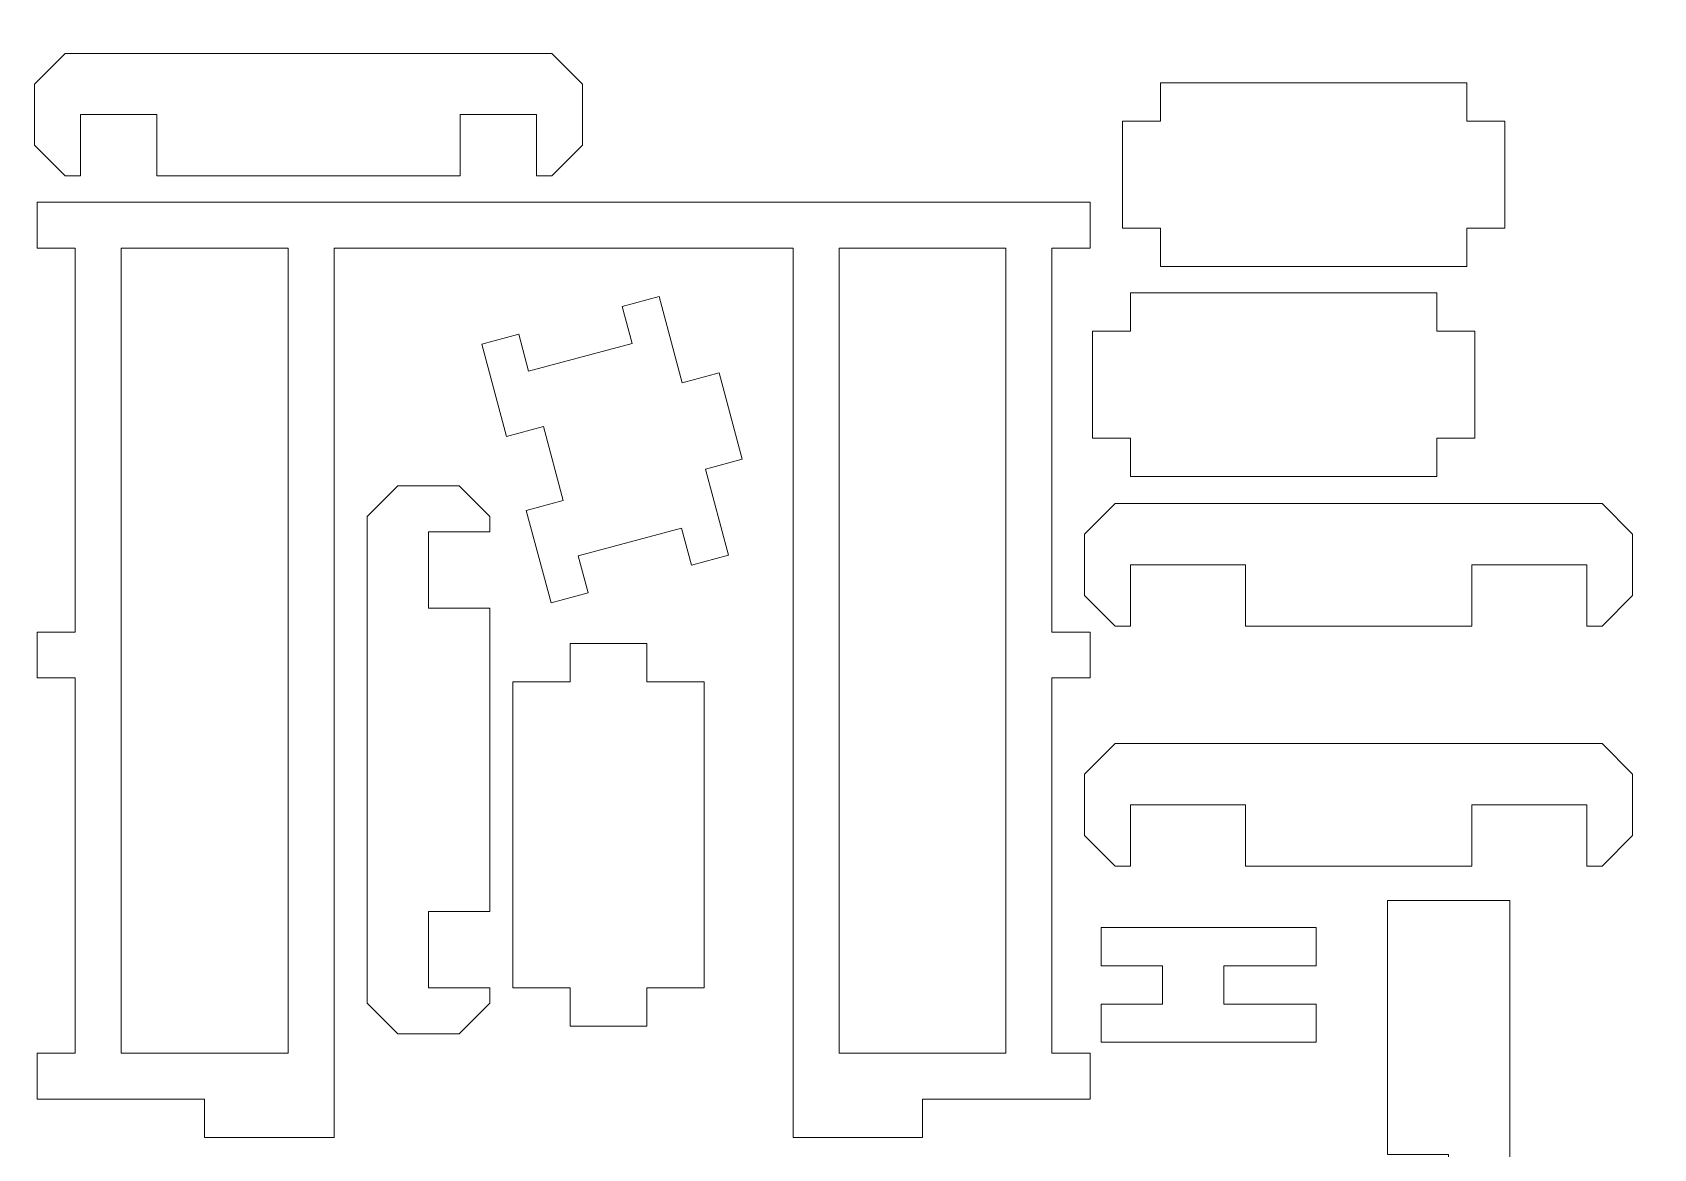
# Model space of a CAD drawing. Header units: centimetres. Extents: x -47.2 to 47.8, y -16.6 to 12.4.
# Drawn here: x 17.84 to 28.65, y -1.6 to 5.84 of the extents above; entities that cross this region are included whole.
import ezdxf

# ---------------------------------------------------------------- set-up
doc = ezdxf.new("R2010")
doc.units = ezdxf.units.CM
doc.header["$MEASUREMENT"] = 0
doc.layers.add('Camada 1', color=7, linetype='Continuous')

msp = doc.modelspace()

# ---------------------------------------------------------------- linework, layer by layer
at = {"layer": 'Camada 1', "color": 6, "lineweight": 9}
msp.add_open_spline([(10.08972, 12.40298), (10.08972, 12.40298), (28.48972, 12.40298), (28.48972, 12.40298), (28.48972, 12.40298), (28.65472, 12.40298), (28.78972, 12.26798), (28.78972, 12.10298), (28.78972, 12.10298), (28.78972, 12.10298), (28.78972, -16.29702), (28.78972, -16.29702), (28.78972, -16.29702), (28.78972, -16.46202), (28.65472, -16.59702), (28.48972, -16.59702), (28.48972, -16.59702), (28.48972, -16.59702), (10.08972, -16.59702), (10.08972, -16.59702), (10.08972, -16.59702), (9.92472, -16.59702), (9.78972, -16.46202), (9.78972, -16.29702), (9.78972, -16.29702), (9.78972, -16.29702), (9.78972, 12.10298), (9.78972, 12.10298), (9.78972, 12.10298), (9.78972, 12.26798), (9.92472, 12.40298), (10.08972, 12.40298)], degree=3, knots=[0, 0, 0, 0, 0.11111111, 0.11111111, 0.11111111, 0.11111111, 0.22222222, 0.22222222, 0.22222222, 0.22222222, 0.33333333, 0.33333333, 0.33333333, 0.33333333, 0.44444444, 0.44444444, 0.44444444, 0.44444444, 0.55555556, 0.55555556, 0.55555556, 0.55555556, 0.66666667, 0.66666667, 0.66666667, 0.66666667, 0.77777778, 0.77777778, 0.77777778, 0.77777778, 1, 1, 1, 1], dxfattribs=at)
at = {"layer": 'Camada 1', "color": 250, "lineweight": 9}
for points, knots in [([(18.16394, 5.29092), (18.16394, 5.29092), (18.67398, 5.29092), (18.67398, 5.29092), (18.67398, 5.29092), (18.67398, 5.29092), (18.67398, 4.88288), (18.67398, 4.88288), (18.67398, 4.88288), (18.67398, 4.88288), (20.69482, 4.88288), (20.69482, 4.88288), (20.69482, 4.88288), (20.69482, 4.88288), (20.69482, 5.29092), (20.69482, 5.29092), (20.69482, 5.29092), (20.69482, 5.29092), (21.20486, 5.29092), (21.20486, 5.29092), (21.20486, 5.29092), (21.20486, 5.29092), (21.20486, 4.88288), (21.20486, 4.88288), (21.20486, 4.88288), (21.20486, 4.88288), (21.30687, 4.88288), (21.30687, 4.88288), (21.30687, 4.88288), (21.30687, 4.88288), (21.51089, 5.0869), (21.51089, 5.0869), (21.51089, 5.0869), (21.51089, 5.0869), (21.51089, 5.49494), (21.51089, 5.49494), (21.51089, 5.49494), (21.51089, 5.49494), (21.30687, 5.69896), (21.30687, 5.69896), (21.30687, 5.69896), (21.30687, 5.69896), (18.06193, 5.69896), (18.06193, 5.69896), (18.06193, 5.69896), (18.06193, 5.69896), (17.85791, 5.49494), (17.85791, 5.49494), (17.85791, 5.49494), (17.85791, 5.49494), (17.85791, 5.0869), (17.85791, 5.0869), (17.85791, 5.0869), (17.85791, 5.0869), (18.06193, 4.88288), (18.06193, 4.88288), (18.06193, 4.88288), (18.06193, 4.88288), (18.16394, 4.88288), (18.16394, 4.88288), (18.16394, 4.88288), (18.16394, 4.88288), (18.16394, 5.29092), (18.16394, 5.29092)], [0, 0, 0, 0, 0.05882353, 0.05882353, 0.05882353, 0.05882353, 0.11764706, 0.11764706, 0.11764706, 0.11764706, 0.17647059, 0.17647059, 0.17647059, 0.17647059, 0.23529412, 0.23529412, 0.23529412, 0.23529412, 0.29411765, 0.29411765, 0.29411765, 0.29411765, 0.35294118, 0.35294118, 0.35294118, 0.35294118, 0.41176471, 0.41176471, 0.41176471, 0.41176471, 0.47058824, 0.47058824, 0.47058824, 0.47058824, 0.52941176, 0.52941176, 0.52941176, 0.52941176, 0.58823529, 0.58823529, 0.58823529, 0.58823529, 0.64705882, 0.64705882, 0.64705882, 0.64705882, 0.70588235, 0.70588235, 0.70588235, 0.70588235, 0.76470588, 0.76470588, 0.76470588, 0.76470588, 0.82352941, 0.82352941, 0.82352941, 0.82352941, 0.88235294, 0.88235294, 0.88235294, 0.88235294, 1, 1, 1, 1]), ([(25.36432, 4.53389), (25.36432, 4.53389), (25.36432, 4.27886), (25.36432, 4.27886), (25.36432, 4.27886), (25.36432, 4.27886), (27.4045, 4.27886), (27.4045, 4.27886), (27.4045, 4.27886), (27.4045, 4.27886), (27.4045, 4.53389), (27.4045, 4.53389), (27.4045, 4.53389), (27.4045, 4.53389), (27.65952, 4.53389), (27.65952, 4.53389), (27.65952, 4.53389), (27.65952, 4.53389), (27.65952, 5.24795), (27.65952, 5.24795), (27.65952, 5.24795), (27.65952, 5.24795), (27.4045, 5.24795), (27.4045, 5.24795), (27.4045, 5.24795), (27.4045, 5.24795), (27.4045, 5.50298), (27.4045, 5.50298), (27.4045, 5.50298), (27.4045, 5.50298), (25.36432, 5.50298), (25.36432, 5.50298), (25.36432, 5.50298), (25.36432, 5.50298), (25.36432, 5.24795), (25.36432, 5.24795), (25.36432, 5.24795), (25.36432, 5.24795), (25.10929, 5.24795), (25.10929, 5.24795), (25.10929, 5.24795), (25.10929, 5.24795), (25.10929, 4.53389), (25.10929, 4.53389), (25.10929, 4.53389), (25.10929, 4.53389), (25.36432, 4.53389), (25.36432, 4.53389)], [0, 0, 0, 0, 0.07692308, 0.07692308, 0.07692308, 0.07692308, 0.15384615, 0.15384615, 0.15384615, 0.15384615, 0.23076923, 0.23076923, 0.23076923, 0.23076923, 0.30769231, 0.30769231, 0.30769231, 0.30769231, 0.38461538, 0.38461538, 0.38461538, 0.38461538, 0.46153846, 0.46153846, 0.46153846, 0.46153846, 0.53846154, 0.53846154, 0.53846154, 0.53846154, 0.61538462, 0.61538462, 0.61538462, 0.61538462, 0.69230769, 0.69230769, 0.69230769, 0.69230769, 0.76923077, 0.76923077, 0.76923077, 0.76923077, 0.84615385, 0.84615385, 0.84615385, 0.84615385, 1, 1, 1, 1]), ([(19.85426, -1.52538), (19.85426, -1.52538), (18.99202, -1.52538), (18.99202, -1.52538), (18.99202, -1.52538), (18.99202, -1.52538), (18.99202, -1.27036), (18.99202, -1.27036), (18.99202, -1.27036), (18.99202, -1.27036), (17.87475, -1.27036), (17.87475, -1.27036), (17.87475, -1.27036), (17.87475, -1.27036), (17.87475, -0.96433), (17.87475, -0.96433), (17.87475, -0.96433), (17.87475, -0.96433), (18.12978, -0.96433), (18.12978, -0.96433), (18.12978, -0.96433), (18.12978, -0.96433), (18.12978, 1.53661), (18.12978, 1.53661), (18.12978, 1.53661), (18.12978, 1.53661), (17.87475, 1.53661), (17.87475, 1.53661), (17.87475, 1.53661), (17.87475, 1.53661), (17.87475, 1.84264), (17.87475, 1.84264), (17.87475, 1.84264), (17.87475, 1.84264), (18.12978, 1.84264), (18.12978, 1.84264), (18.12978, 1.84264), (18.12978, 1.84264), (18.12978, 4.4012), (18.12978, 4.4012), (18.12978, 4.4012), (18.12978, 4.4012), (17.87475, 4.4012), (17.87475, 4.4012), (17.87475, 4.4012), (17.87475, 4.4012), (17.87475, 4.70723), (17.87475, 4.70723), (17.87475, 4.70723), (17.87475, 4.70723), (24.89405, 4.70723), (24.89405, 4.70723), (24.89405, 4.70723), (24.89405, 4.70723), (24.89405, 4.4012), (24.89405, 4.4012), (24.89405, 4.4012), (24.89405, 4.4012), (24.63902, 4.4012), (24.63902, 4.4012), (24.63902, 4.4012), (24.63902, 4.4012), (24.63902, 1.84264), (24.63902, 1.84264), (24.63902, 1.84264), (24.63902, 1.84264), (24.89405, 1.84264), (24.89405, 1.84264), (24.89405, 1.84264), (24.89405, 1.84264), (24.89405, 1.53661), (24.89405, 1.53661), (24.89405, 1.53661), (24.89405, 1.53661), (24.63902, 1.53661), (24.63902, 1.53661), (24.63902, 1.53661), (24.63902, 1.53661), (24.63902, -0.96433), (24.63902, -0.96433), (24.63902, -0.96433), (24.63902, -0.96433), (24.89405, -0.96433), (24.89405, -0.96433), (24.89405, -0.96433), (24.89405, -0.96433), (24.89405, -1.27036), (24.89405, -1.27036), (24.89405, -1.27036), (24.89405, -1.27036), (23.77678, -1.27036), (23.77678, -1.27036), (23.77678, -1.27036), (23.77678, -1.27036), (23.77678, -1.52538), (23.77678, -1.52538), (23.77678, -1.52538), (23.77678, -1.52538), (22.91454, -1.52538), (22.91454, -1.52538), (22.91454, -1.52538), (22.91454, -1.52538), (22.91454, 4.4012), (22.91454, 4.4012), (22.91454, 4.4012), (22.91454, 4.4012), (19.85426, 4.4012), (19.85426, 4.4012), (19.85426, 4.4012), (19.85426, 4.4012), (19.85426, -1.52538), (19.85426, -1.52538)], [0, 0, 0, 0, 0.03448276, 0.03448276, 0.03448276, 0.03448276, 0.06896552, 0.06896552, 0.06896552, 0.06896552, 0.10344828, 0.10344828, 0.10344828, 0.10344828, 0.13793103, 0.13793103, 0.13793103, 0.13793103, 0.17241379, 0.17241379, 0.17241379, 0.17241379, 0.20689655, 0.20689655, 0.20689655, 0.20689655, 0.24137931, 0.24137931, 0.24137931, 0.24137931, 0.27586207, 0.27586207, 0.27586207, 0.27586207, 0.31034483, 0.31034483, 0.31034483, 0.31034483, 0.34482759, 0.34482759, 0.34482759, 0.34482759, 0.37931034, 0.37931034, 0.37931034, 0.37931034, 0.4137931, 0.4137931, 0.4137931, 0.4137931, 0.44827586, 0.44827586, 0.44827586, 0.44827586, 0.48275862, 0.48275862, 0.48275862, 0.48275862, 0.51724138, 0.51724138, 0.51724138, 0.51724138, 0.55172414, 0.55172414, 0.55172414, 0.55172414, 0.5862069, 0.5862069, 0.5862069, 0.5862069, 0.62068966, 0.62068966, 0.62068966, 0.62068966, 0.65517241, 0.65517241, 0.65517241, 0.65517241, 0.68965517, 0.68965517, 0.68965517, 0.68965517, 0.72413793, 0.72413793, 0.72413793, 0.72413793, 0.75862069, 0.75862069, 0.75862069, 0.75862069, 0.79310345, 0.79310345, 0.79310345, 0.79310345, 0.82758621, 0.82758621, 0.82758621, 0.82758621, 0.86206897, 0.86206897, 0.86206897, 0.86206897, 0.89655172, 0.89655172, 0.89655172, 0.89655172, 0.93103448, 0.93103448, 0.93103448, 0.93103448, 1, 1, 1, 1]), ([(22.23712, 2.28816), (22.23712, 2.28816), (22.48346, 2.35416), (22.48346, 2.35416), (22.48346, 2.35416), (22.48346, 2.35416), (22.32944, 2.92895), (22.32944, 2.92895), (22.32944, 2.92895), (22.32944, 2.92895), (22.57577, 2.99495), (22.57577, 2.99495), (22.57577, 2.99495), (22.57577, 2.99495), (22.42176, 3.56973), (22.42176, 3.56973), (22.42176, 3.56973), (22.42176, 3.56973), (22.17543, 3.50372), (22.17543, 3.50372), (22.17543, 3.50372), (22.17543, 3.50372), (22.02142, 4.0785), (22.02142, 4.0785), (22.02142, 4.0785), (22.02142, 4.0785), (21.77508, 4.01249), (21.77508, 4.01249), (21.77508, 4.01249), (21.77508, 4.01249), (21.84109, 3.76616), (21.84109, 3.76616), (21.84109, 3.76616), (21.84109, 3.76616), (21.15136, 3.58135), (21.15136, 3.58135), (21.15136, 3.58135), (21.15136, 3.58135), (21.08535, 3.82768), (21.08535, 3.82768), (21.08535, 3.82768), (21.08535, 3.82768), (20.83901, 3.76167), (20.83901, 3.76167), (20.83901, 3.76167), (20.83901, 3.76167), (21.00402, 3.14585), (21.00402, 3.14585), (21.00402, 3.14585), (21.00402, 3.14585), (21.25036, 3.21185), (21.25036, 3.21185), (21.25036, 3.21185), (21.25036, 3.21185), (21.38237, 2.71918), (21.38237, 2.71918), (21.38237, 2.71918), (21.38237, 2.71918), (21.13603, 2.65317), (21.13603, 2.65317), (21.13603, 2.65317), (21.13603, 2.65317), (21.30105, 2.03734), (21.30105, 2.03734), (21.30105, 2.03734), (21.30105, 2.03734), (21.54739, 2.10335), (21.54739, 2.10335), (21.54739, 2.10335), (21.54739, 2.10335), (21.48138, 2.34969), (21.48138, 2.34969), (21.48138, 2.34969), (21.48138, 2.34969), (22.17111, 2.5345), (22.17111, 2.5345), (22.17111, 2.5345), (22.17111, 2.5345), (22.23712, 2.28816), (22.23712, 2.28816)], [0, 0, 0, 0, 0.04761905, 0.04761905, 0.04761905, 0.04761905, 0.0952381, 0.0952381, 0.0952381, 0.0952381, 0.14285714, 0.14285714, 0.14285714, 0.14285714, 0.19047619, 0.19047619, 0.19047619, 0.19047619, 0.23809524, 0.23809524, 0.23809524, 0.23809524, 0.28571429, 0.28571429, 0.28571429, 0.28571429, 0.33333333, 0.33333333, 0.33333333, 0.33333333, 0.38095238, 0.38095238, 0.38095238, 0.38095238, 0.42857143, 0.42857143, 0.42857143, 0.42857143, 0.47619048, 0.47619048, 0.47619048, 0.47619048, 0.52380952, 0.52380952, 0.52380952, 0.52380952, 0.57142857, 0.57142857, 0.57142857, 0.57142857, 0.61904762, 0.61904762, 0.61904762, 0.61904762, 0.66666667, 0.66666667, 0.66666667, 0.66666667, 0.71428571, 0.71428571, 0.71428571, 0.71428571, 0.76190476, 0.76190476, 0.76190476, 0.76190476, 0.80952381, 0.80952381, 0.80952381, 0.80952381, 0.85714286, 0.85714286, 0.85714286, 0.85714286, 0.9047619, 0.9047619, 0.9047619, 0.9047619, 1, 1, 1, 1]), ([(27.20449, 2.87887), (27.20449, 2.87887), (27.20449, 3.13389), (27.20449, 3.13389), (27.20449, 3.13389), (27.20449, 3.13389), (27.45952, 3.13389), (27.45952, 3.13389), (27.45952, 3.13389), (27.45952, 3.13389), (27.45952, 3.84796), (27.45952, 3.84796), (27.45952, 3.84796), (27.45952, 3.84796), (27.20449, 3.84796), (27.20449, 3.84796), (27.20449, 3.84796), (27.20449, 3.84796), (27.20449, 4.10298), (27.20449, 4.10298), (27.20449, 4.10298), (27.20449, 4.10298), (25.1643, 4.10298), (25.1643, 4.10298), (25.1643, 4.10298), (25.1643, 4.10298), (25.1643, 3.84796), (25.1643, 3.84796), (25.1643, 3.84796), (25.1643, 3.84796), (24.90928, 3.84796), (24.90928, 3.84796), (24.90928, 3.84796), (24.90928, 3.84796), (24.90928, 3.13389), (24.90928, 3.13389), (24.90928, 3.13389), (24.90928, 3.13389), (25.1643, 3.13389), (25.1643, 3.13389), (25.1643, 3.13389), (25.1643, 3.13389), (25.1643, 2.87887), (25.1643, 2.87887), (25.1643, 2.87887), (25.1643, 2.87887), (27.20449, 2.87887), (27.20449, 2.87887)], [0, 0, 0, 0, 0.07692308, 0.07692308, 0.07692308, 0.07692308, 0.15384615, 0.15384615, 0.15384615, 0.15384615, 0.23076923, 0.23076923, 0.23076923, 0.23076923, 0.30769231, 0.30769231, 0.30769231, 0.30769231, 0.38461538, 0.38461538, 0.38461538, 0.38461538, 0.46153846, 0.46153846, 0.46153846, 0.46153846, 0.53846154, 0.53846154, 0.53846154, 0.53846154, 0.61538462, 0.61538462, 0.61538462, 0.61538462, 0.69230769, 0.69230769, 0.69230769, 0.69230769, 0.76923077, 0.76923077, 0.76923077, 0.76923077, 0.84615385, 0.84615385, 0.84615385, 0.84615385, 1, 1, 1, 1]), ([(20.4844, -0.52954), (20.4844, -0.52954), (20.4844, -0.0195), (20.4844, -0.0195), (20.4844, -0.0195), (20.4844, -0.0195), (20.89244, -0.0195), (20.89244, -0.0195), (20.89244, -0.0195), (20.89244, -0.0195), (20.89244, 2.00134), (20.89244, 2.00134), (20.89244, 2.00134), (20.89244, 2.00134), (20.4844, 2.00134), (20.4844, 2.00134), (20.4844, 2.00134), (20.4844, 2.00134), (20.4844, 2.51138), (20.4844, 2.51138), (20.4844, 2.51138), (20.4844, 2.51138), (20.89244, 2.51138), (20.89244, 2.51138), (20.89244, 2.51138), (20.89244, 2.51138), (20.89244, 2.61339), (20.89244, 2.61339), (20.89244, 2.61339), (20.89244, 2.61339), (20.68842, 2.81741), (20.68842, 2.81741), (20.68842, 2.81741), (20.68842, 2.81741), (20.28038, 2.81741), (20.28038, 2.81741), (20.28038, 2.81741), (20.28038, 2.81741), (20.07636, 2.61339), (20.07636, 2.61339), (20.07636, 2.61339), (20.07636, 2.61339), (20.07636, -0.63155), (20.07636, -0.63155), (20.07636, -0.63155), (20.07636, -0.63155), (20.28038, -0.83557), (20.28038, -0.83557), (20.28038, -0.83557), (20.28038, -0.83557), (20.68842, -0.83557), (20.68842, -0.83557), (20.68842, -0.83557), (20.68842, -0.83557), (20.89244, -0.63155), (20.89244, -0.63155), (20.89244, -0.63155), (20.89244, -0.63155), (20.89244, -0.52954), (20.89244, -0.52954), (20.89244, -0.52954), (20.89244, -0.52954), (20.4844, -0.52954), (20.4844, -0.52954)], [0, 0, 0, 0, 0.05882353, 0.05882353, 0.05882353, 0.05882353, 0.11764706, 0.11764706, 0.11764706, 0.11764706, 0.17647059, 0.17647059, 0.17647059, 0.17647059, 0.23529412, 0.23529412, 0.23529412, 0.23529412, 0.29411765, 0.29411765, 0.29411765, 0.29411765, 0.35294118, 0.35294118, 0.35294118, 0.35294118, 0.41176471, 0.41176471, 0.41176471, 0.41176471, 0.47058824, 0.47058824, 0.47058824, 0.47058824, 0.52941176, 0.52941176, 0.52941176, 0.52941176, 0.58823529, 0.58823529, 0.58823529, 0.58823529, 0.64705882, 0.64705882, 0.64705882, 0.64705882, 0.70588235, 0.70588235, 0.70588235, 0.70588235, 0.76470588, 0.76470588, 0.76470588, 0.76470588, 0.82352941, 0.82352941, 0.82352941, 0.82352941, 0.88235294, 0.88235294, 0.88235294, 0.88235294, 1, 1, 1, 1]), ([(25.16394, 2.29093), (25.16394, 2.29093), (25.92901, 2.29093), (25.92901, 2.29093), (25.92901, 2.29093), (25.92901, 2.29093), (25.92901, 1.88289), (25.92901, 1.88289), (25.92901, 1.88289), (25.92901, 1.88289), (27.4398, 1.88289), (27.4398, 1.88289), (27.4398, 1.88289), (27.4398, 1.88289), (27.4398, 2.29093), (27.4398, 2.29093), (27.4398, 2.29093), (27.4398, 2.29093), (28.20486, 2.29093), (28.20486, 2.29093), (28.20486, 2.29093), (28.20486, 2.29093), (28.20486, 1.88289), (28.20486, 1.88289), (28.20486, 1.88289), (28.20486, 1.88289), (28.30687, 1.88289), (28.30687, 1.88289), (28.30687, 1.88289), (28.30687, 1.88289), (28.51089, 2.08691), (28.51089, 2.08691), (28.51089, 2.08691), (28.51089, 2.08691), (28.51089, 2.49495), (28.51089, 2.49495), (28.51089, 2.49495), (28.51089, 2.49495), (28.30687, 2.69896), (28.30687, 2.69896), (28.30687, 2.69896), (28.30687, 2.69896), (25.06193, 2.69896), (25.06193, 2.69896), (25.06193, 2.69896), (25.06193, 2.69896), (24.85791, 2.49495), (24.85791, 2.49495), (24.85791, 2.49495), (24.85791, 2.49495), (24.85791, 2.08691), (24.85791, 2.08691), (24.85791, 2.08691), (24.85791, 2.08691), (25.06193, 1.88289), (25.06193, 1.88289), (25.06193, 1.88289), (25.06193, 1.88289), (25.16394, 1.88289), (25.16394, 1.88289), (25.16394, 1.88289), (25.16394, 1.88289), (25.16394, 2.29093), (25.16394, 2.29093)], [0, 0, 0, 0, 0.05882353, 0.05882353, 0.05882353, 0.05882353, 0.11764706, 0.11764706, 0.11764706, 0.11764706, 0.17647059, 0.17647059, 0.17647059, 0.17647059, 0.23529412, 0.23529412, 0.23529412, 0.23529412, 0.29411765, 0.29411765, 0.29411765, 0.29411765, 0.35294118, 0.35294118, 0.35294118, 0.35294118, 0.41176471, 0.41176471, 0.41176471, 0.41176471, 0.47058824, 0.47058824, 0.47058824, 0.47058824, 0.52941176, 0.52941176, 0.52941176, 0.52941176, 0.58823529, 0.58823529, 0.58823529, 0.58823529, 0.64705882, 0.64705882, 0.64705882, 0.64705882, 0.70588235, 0.70588235, 0.70588235, 0.70588235, 0.76470588, 0.76470588, 0.76470588, 0.76470588, 0.82352941, 0.82352941, 0.82352941, 0.82352941, 0.88235294, 0.88235294, 0.88235294, 0.88235294, 1, 1, 1, 1]), ([(21.42938, -0.78419), (21.42938, -0.78419), (21.93942, -0.78419), (21.93942, -0.78419), (21.93942, -0.78419), (21.93942, -0.78419), (21.93942, -0.52917), (21.93942, -0.52917), (21.93942, -0.52917), (21.93942, -0.52917), (22.32196, -0.52917), (22.32196, -0.52917), (22.32196, -0.52917), (22.32196, -0.52917), (22.32196, 1.51102), (22.32196, 1.51102), (22.32196, 1.51102), (22.32196, 1.51102), (21.93942, 1.51102), (21.93942, 1.51102), (21.93942, 1.51102), (21.93942, 1.51102), (21.93942, 1.76604), (21.93942, 1.76604), (21.93942, 1.76604), (21.93942, 1.76604), (21.42938, 1.76604), (21.42938, 1.76604), (21.42938, 1.76604), (21.42938, 1.76604), (21.42938, 1.51102), (21.42938, 1.51102), (21.42938, 1.51102), (21.42938, 1.51102), (21.04684, 1.51102), (21.04684, 1.51102), (21.04684, 1.51102), (21.04684, 1.51102), (21.04684, -0.52917), (21.04684, -0.52917), (21.04684, -0.52917), (21.04684, -0.52917), (21.42938, -0.52917), (21.42938, -0.52917), (21.42938, -0.52917), (21.42938, -0.52917), (21.42938, -0.78419), (21.42938, -0.78419)], [0, 0, 0, 0, 0.07692308, 0.07692308, 0.07692308, 0.07692308, 0.15384615, 0.15384615, 0.15384615, 0.15384615, 0.23076923, 0.23076923, 0.23076923, 0.23076923, 0.30769231, 0.30769231, 0.30769231, 0.30769231, 0.38461538, 0.38461538, 0.38461538, 0.38461538, 0.46153846, 0.46153846, 0.46153846, 0.46153846, 0.53846154, 0.53846154, 0.53846154, 0.53846154, 0.61538462, 0.61538462, 0.61538462, 0.61538462, 0.69230769, 0.69230769, 0.69230769, 0.69230769, 0.76923077, 0.76923077, 0.76923077, 0.76923077, 0.84615385, 0.84615385, 0.84615385, 0.84615385, 1, 1, 1, 1]), ([(25.16394, 0.69093), (25.16394, 0.69093), (25.92901, 0.69093), (25.92901, 0.69093), (25.92901, 0.69093), (25.92901, 0.69093), (25.92901, 0.28289), (25.92901, 0.28289), (25.92901, 0.28289), (25.92901, 0.28289), (27.4398, 0.28289), (27.4398, 0.28289), (27.4398, 0.28289), (27.4398, 0.28289), (27.4398, 0.69093), (27.4398, 0.69093), (27.4398, 0.69093), (27.4398, 0.69093), (28.20486, 0.69093), (28.20486, 0.69093), (28.20486, 0.69093), (28.20486, 0.69093), (28.20486, 0.28289), (28.20486, 0.28289), (28.20486, 0.28289), (28.20486, 0.28289), (28.30687, 0.28289), (28.30687, 0.28289), (28.30687, 0.28289), (28.30687, 0.28289), (28.51089, 0.48691), (28.51089, 0.48691), (28.51089, 0.48691), (28.51089, 0.48691), (28.51089, 0.89495), (28.51089, 0.89495), (28.51089, 0.89495), (28.51089, 0.89495), (28.30687, 1.09896), (28.30687, 1.09896), (28.30687, 1.09896), (28.30687, 1.09896), (25.06193, 1.09896), (25.06193, 1.09896), (25.06193, 1.09896), (25.06193, 1.09896), (24.85791, 0.89495), (24.85791, 0.89495), (24.85791, 0.89495), (24.85791, 0.89495), (24.85791, 0.48691), (24.85791, 0.48691), (24.85791, 0.48691), (24.85791, 0.48691), (25.06193, 0.28289), (25.06193, 0.28289), (25.06193, 0.28289), (25.06193, 0.28289), (25.16394, 0.28289), (25.16394, 0.28289), (25.16394, 0.28289), (25.16394, 0.28289), (25.16394, 0.69093), (25.16394, 0.69093)], [0, 0, 0, 0, 0.05882353, 0.05882353, 0.05882353, 0.05882353, 0.11764706, 0.11764706, 0.11764706, 0.11764706, 0.17647059, 0.17647059, 0.17647059, 0.17647059, 0.23529412, 0.23529412, 0.23529412, 0.23529412, 0.29411765, 0.29411765, 0.29411765, 0.29411765, 0.35294118, 0.35294118, 0.35294118, 0.35294118, 0.41176471, 0.41176471, 0.41176471, 0.41176471, 0.47058824, 0.47058824, 0.47058824, 0.47058824, 0.52941176, 0.52941176, 0.52941176, 0.52941176, 0.58823529, 0.58823529, 0.58823529, 0.58823529, 0.64705882, 0.64705882, 0.64705882, 0.64705882, 0.70588235, 0.70588235, 0.70588235, 0.70588235, 0.76470588, 0.76470588, 0.76470588, 0.76470588, 0.82352941, 0.82352941, 0.82352941, 0.82352941, 0.88235294, 0.88235294, 0.88235294, 0.88235294, 1, 1, 1, 1]), ([(27.18238, -10.75918), (27.18238, -10.75918), (26.87636, -10.75918), (26.87636, -10.75918), (26.87636, -10.75918), (26.87636, -10.75918), (26.87636, -13.72188), (26.87636, -13.72188), (26.87636, -13.72188), (26.87636, -13.72188), (27.28439, -13.72188), (27.28439, -13.72188), (27.28439, -13.72188), (27.28439, -13.72188), (27.28439, -13.97691), (27.28439, -13.97691), (27.28439, -13.97691), (27.28439, -13.97691), (26.87636, -13.97691), (26.87636, -13.97691), (26.87636, -13.97691), (26.87636, -13.97691), (26.87636, -16.27198), (26.87636, -16.27198), (26.87636, -16.27198), (26.87636, -16.27198), (27.69244, -16.27198), (27.69244, -16.27198), (27.69244, -16.27198), (27.69244, -16.27198), (27.69244, 0.05382), (27.69244, 0.05382), (27.69244, 0.05382), (27.69244, 0.05382), (26.87636, 0.05382), (26.87636, 0.05382), (26.87636, 0.05382), (26.87636, 0.05382), (26.87636, -1.63954), (26.87636, -1.63954), (26.87636, -1.63954), (26.87636, -1.63954), (27.28439, -1.63954), (27.28439, -1.63954), (27.28439, -1.63954), (27.28439, -1.63954), (27.28439, -1.89456), (27.28439, -1.89456), (27.28439, -1.89456), (27.28439, -1.89456), (26.87636, -1.89456), (26.87636, -1.89456), (26.87636, -1.89456), (26.87636, -1.89456), (26.87636, -2.20059), (26.87636, -2.20059), (26.87636, -2.20059), (26.87636, -2.20059), (27.18238, -2.20059), (27.18238, -2.20059), (27.18238, -2.20059), (27.18238, -2.20059), (27.18238, -2.45561), (27.18238, -2.45561), (27.18238, -2.45561), (27.18238, -2.45561), (26.87636, -2.45561), (26.87636, -2.45561), (26.87636, -2.45561), (26.87636, -2.45561), (26.87636, -6.24119), (26.87636, -6.24119), (26.87636, -6.24119), (26.87636, -6.24119), (27.28439, -6.24119), (27.28439, -6.24119), (27.28439, -6.24119), (27.28439, -6.24119), (27.28439, -6.49622), (27.28439, -6.49622), (27.28439, -6.49622), (27.28439, -6.49622), (26.87636, -6.49622), (26.87636, -6.49622), (26.87636, -6.49622), (26.87636, -6.49622), (26.87636, -9.98154), (26.87636, -9.98154), (26.87636, -9.98154), (26.87636, -9.98154), (27.28439, -9.98154), (27.28439, -9.98154), (27.28439, -9.98154), (27.28439, -9.98154), (27.28439, -10.23656), (27.28439, -10.23656), (27.28439, -10.23656), (27.28439, -10.23656), (26.87636, -10.23656), (26.87636, -10.23656), (26.87636, -10.23656), (26.87636, -10.23656), (26.87636, -10.50415), (26.87636, -10.50415), (26.87636, -10.50415), (26.87636, -10.50415), (27.18238, -10.50415), (27.18238, -10.50415), (27.18238, -10.50415), (27.18238, -10.50415), (27.18238, -10.75918), (27.18238, -10.75918)], [0, 0, 0, 0, 0.03448276, 0.03448276, 0.03448276, 0.03448276, 0.06896552, 0.06896552, 0.06896552, 0.06896552, 0.10344828, 0.10344828, 0.10344828, 0.10344828, 0.13793103, 0.13793103, 0.13793103, 0.13793103, 0.17241379, 0.17241379, 0.17241379, 0.17241379, 0.20689655, 0.20689655, 0.20689655, 0.20689655, 0.24137931, 0.24137931, 0.24137931, 0.24137931, 0.27586207, 0.27586207, 0.27586207, 0.27586207, 0.31034483, 0.31034483, 0.31034483, 0.31034483, 0.34482759, 0.34482759, 0.34482759, 0.34482759, 0.37931034, 0.37931034, 0.37931034, 0.37931034, 0.4137931, 0.4137931, 0.4137931, 0.4137931, 0.44827586, 0.44827586, 0.44827586, 0.44827586, 0.48275862, 0.48275862, 0.48275862, 0.48275862, 0.51724138, 0.51724138, 0.51724138, 0.51724138, 0.55172414, 0.55172414, 0.55172414, 0.55172414, 0.5862069, 0.5862069, 0.5862069, 0.5862069, 0.62068966, 0.62068966, 0.62068966, 0.62068966, 0.65517241, 0.65517241, 0.65517241, 0.65517241, 0.68965517, 0.68965517, 0.68965517, 0.68965517, 0.72413793, 0.72413793, 0.72413793, 0.72413793, 0.75862069, 0.75862069, 0.75862069, 0.75862069, 0.79310345, 0.79310345, 0.79310345, 0.79310345, 0.82758621, 0.82758621, 0.82758621, 0.82758621, 0.86206897, 0.86206897, 0.86206897, 0.86206897, 0.89655172, 0.89655172, 0.89655172, 0.89655172, 0.93103448, 0.93103448, 0.93103448, 0.93103448, 1, 1, 1, 1]), ([(25.78464, -0.38157), (25.78464, -0.38157), (26.40025, -0.38157), (26.40025, -0.38157), (26.40025, -0.38157), (26.40025, -0.38157), (26.40025, -0.12654), (26.40025, -0.12654), (26.40025, -0.12654), (26.40025, -0.12654), (24.96856, -0.12654), (24.96856, -0.12654), (24.96856, -0.12654), (24.96856, -0.12654), (24.96856, -0.38157), (24.96856, -0.38157), (24.96856, -0.38157), (24.96856, -0.38157), (25.3766, -0.38157), (25.3766, -0.38157), (25.3766, -0.38157), (25.3766, -0.38157), (25.3766, -0.63659), (25.3766, -0.63659), (25.3766, -0.63659), (25.3766, -0.63659), (24.96856, -0.63659), (24.96856, -0.63659), (24.96856, -0.63659), (24.96856, -0.63659), (24.96856, -0.89162), (24.96856, -0.89162), (24.96856, -0.89162), (24.96856, -0.89162), (26.40025, -0.89162), (26.40025, -0.89162), (26.40025, -0.89162), (26.40025, -0.89162), (26.40025, -0.63659), (26.40025, -0.63659), (26.40025, -0.63659), (26.40025, -0.63659), (25.78464, -0.63659), (25.78464, -0.63659), (25.78464, -0.63659), (25.78464, -0.63659), (25.78464, -0.38157), (25.78464, -0.38157)], [0, 0, 0, 0, 0.07692308, 0.07692308, 0.07692308, 0.07692308, 0.15384615, 0.15384615, 0.15384615, 0.15384615, 0.23076923, 0.23076923, 0.23076923, 0.23076923, 0.30769231, 0.30769231, 0.30769231, 0.30769231, 0.38461538, 0.38461538, 0.38461538, 0.38461538, 0.46153846, 0.46153846, 0.46153846, 0.46153846, 0.53846154, 0.53846154, 0.53846154, 0.53846154, 0.61538462, 0.61538462, 0.61538462, 0.61538462, 0.69230769, 0.69230769, 0.69230769, 0.69230769, 0.76923077, 0.76923077, 0.76923077, 0.76923077, 0.84615385, 0.84615385, 0.84615385, 0.84615385, 1, 1, 1, 1])]:
    msp.add_open_spline(points, degree=3, knots=knots, dxfattribs=at)
at = {"layer": 'Camada 1', "color": 114, "lineweight": 9}
for points in [[(18.4358, -0.96433), (18.4358, -0.96433), (19.54823, -0.96433), (19.54823, -0.96433), (19.54823, -0.96433), (19.54823, -0.96433), (19.54823, 4.4012), (19.54823, 4.4012), (19.54823, 4.4012), (19.54823, 4.4012), (18.4358, 4.4012), (18.4358, 4.4012), (18.4358, 4.4012), (18.4358, 4.4012), (18.4358, -0.96433), (18.4358, -0.96433)], [(24.33299, -0.96433), (24.33299, -0.96433), (23.22057, -0.96433), (23.22057, -0.96433), (23.22057, -0.96433), (23.22057, -0.96433), (23.22057, 4.4012), (23.22057, 4.4012), (23.22057, 4.4012), (23.22057, 4.4012), (24.33299, 4.4012), (24.33299, 4.4012), (24.33299, 4.4012), (24.33299, 4.4012), (24.33299, -0.96433), (24.33299, -0.96433)]]:
    msp.add_open_spline(points, degree=3, knots=[0, 0, 0, 0, 0.2, 0.2, 0.2, 0.2, 0.4, 0.4, 0.4, 0.4, 0.6, 0.6, 0.6, 0.6, 1, 1, 1, 1], dxfattribs=at)

doc.saveas('drawing.dxf')
